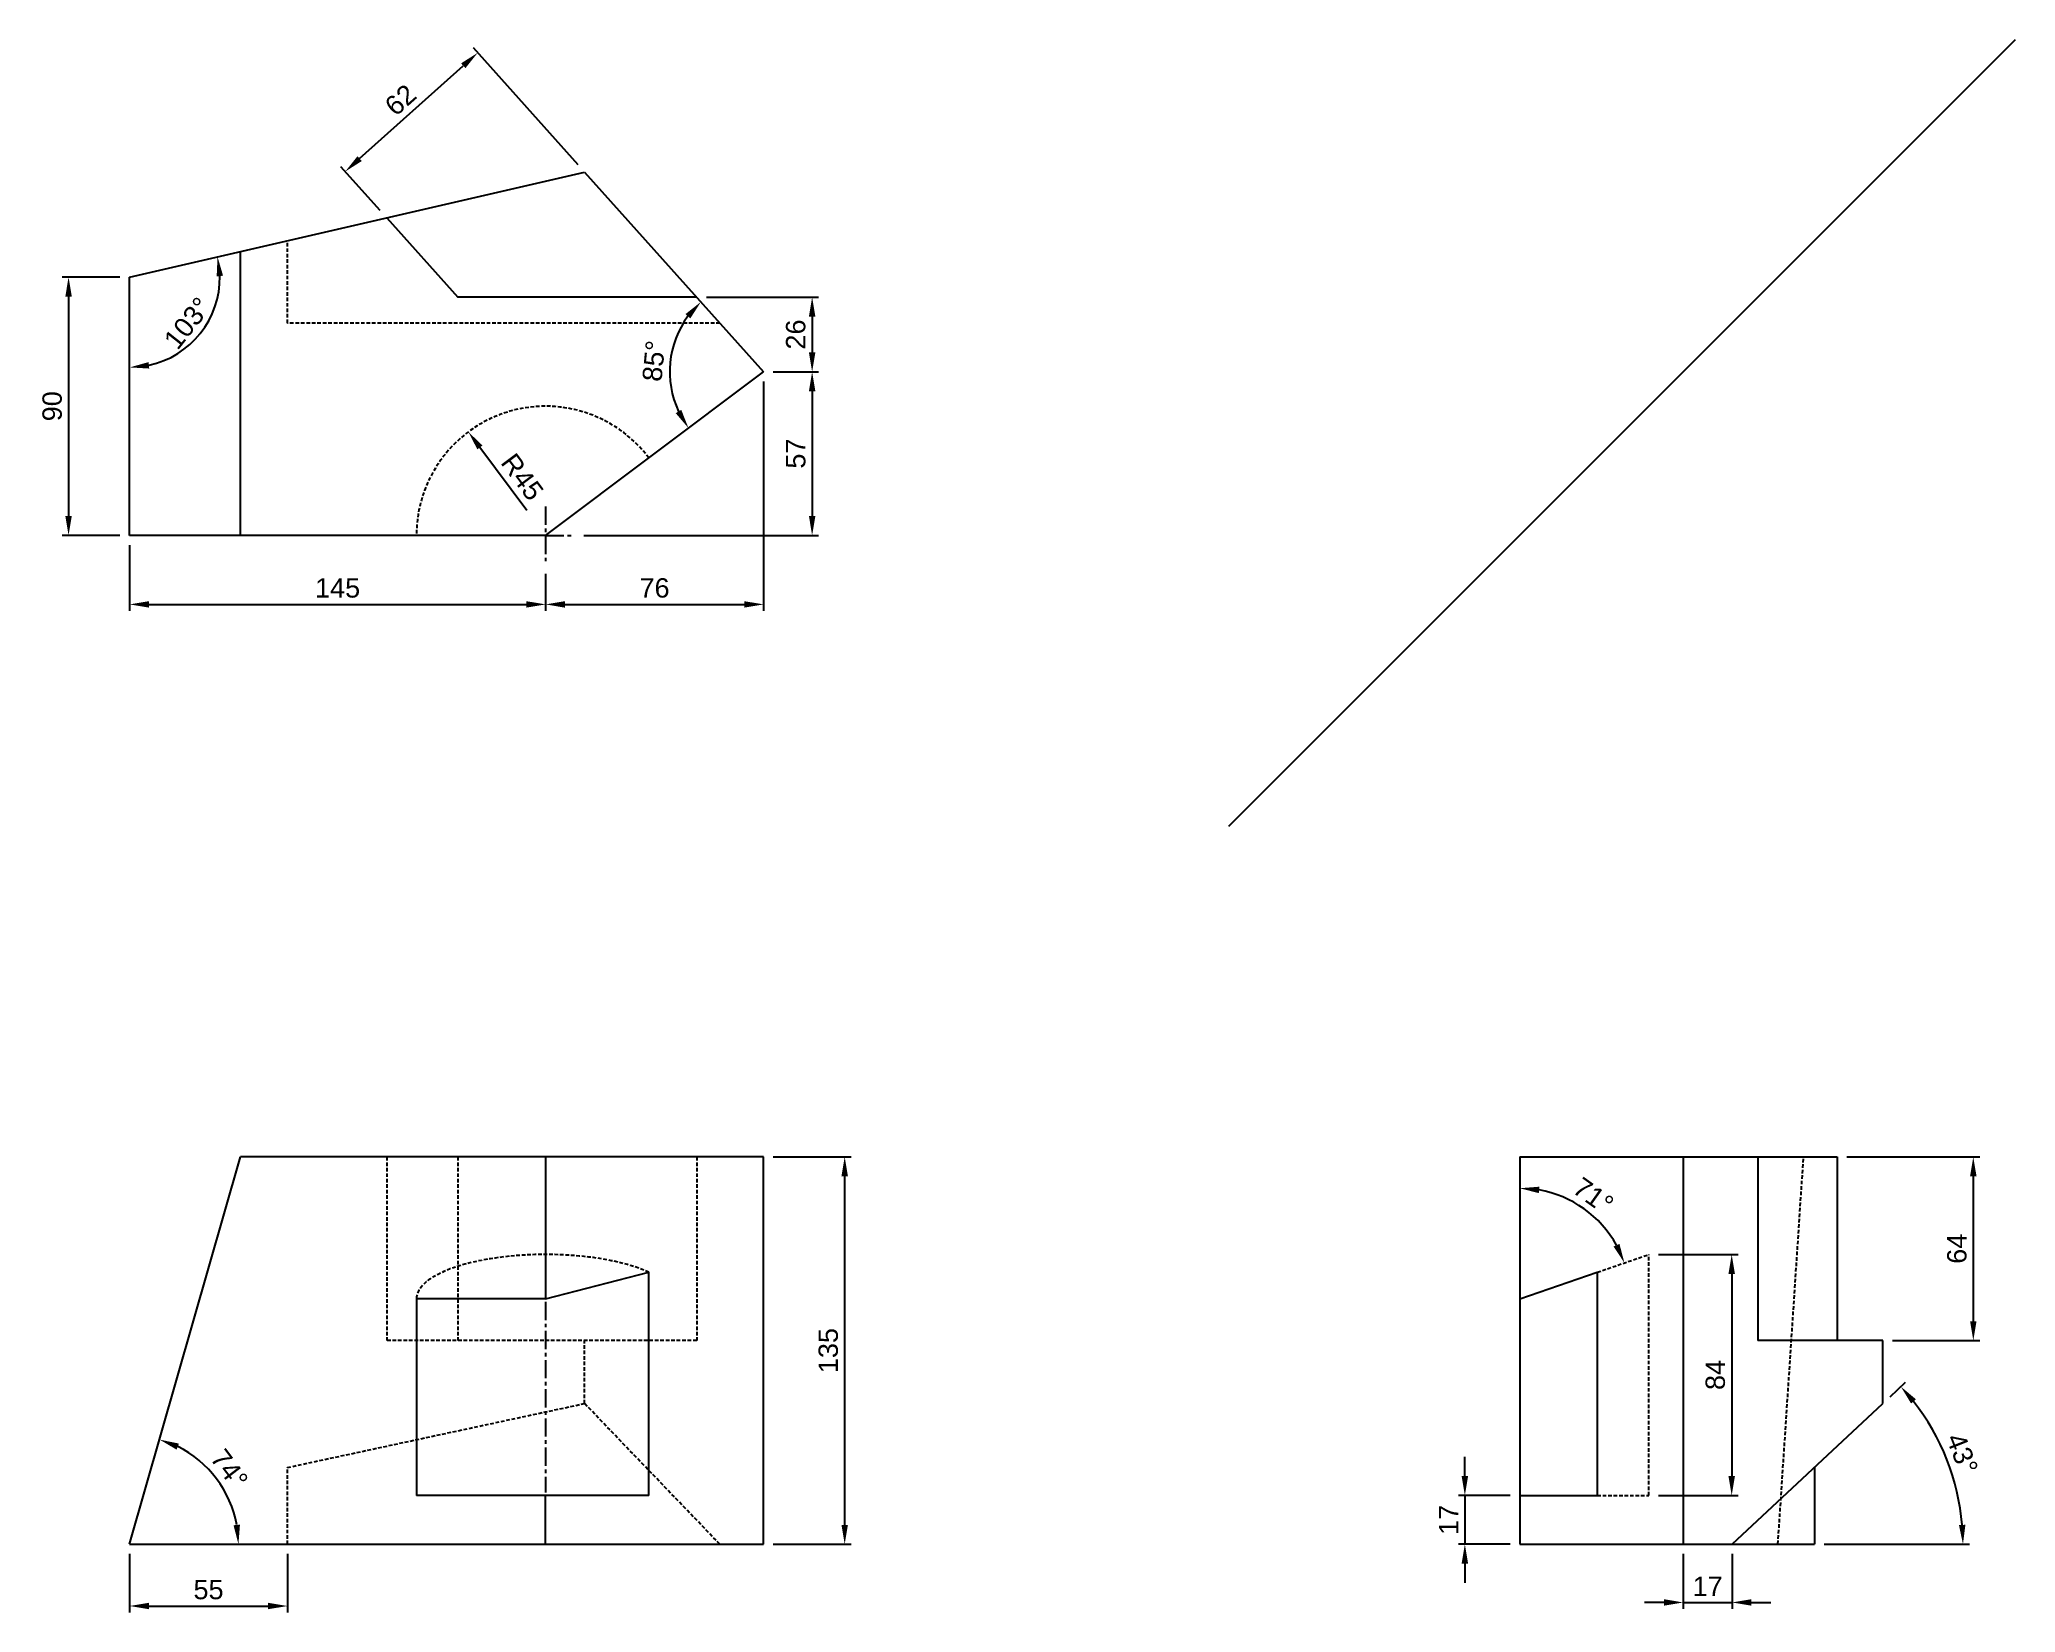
# Model space of a CAD drawing. Header units: millimetres. Extents: x 95 to 783, y 74 to 623.
import ezdxf

# ---------------------------------------------------------------- set-up
doc = ezdxf.new("R2010")
doc.units = ezdxf.units.MM
doc.header["$LTSCALE"] = 0.2
doc.linetypes.add('CENTER', pattern=[50.8, 31.75, -6.35, 6.35, -6.35])
doc.linetypes.add('HIDDEN', pattern=[9.525, 6.35, -3.175])
for name, color, linetype in [('center', 3, 'CENTER'), ('dim', 1, 'Continuous'), ('hidden', 2, 'HIDDEN'), ('model', 7, 'Continuous'), ('mview', 4, 'Continuous')]:
    doc.layers.add(name, color=color, linetype=linetype)
doc.styles.get("Standard").update_dxf_attribs({"font": 'arial.ttf'})
doc.dimstyles.new('ISO-25', dxfattribs={"dimscale": 2.25, "dimtxt": 3, "dimasz": 3, "dimexe": 1, "dimexo": 1.5, "dimgap": 1, "dimtad": 1, "dimtoh": 1, "dimtxsty": 'Standard', "dimcen": 0, "dimadec": 0, "dimazin": 0, "dimtfac": 1, "dimtmove": 0, "dimatfit": 3, "dimfxl": 1, "dimarcsym": 0})

# ---------------------------------------------------------------- blocks, each defined once
blk = doc.blocks.new('*D1')
at = {"layer": 'Defpoints', "color": 0, "transparency": 16777216}
for p in [(126, 539.9), (104.7, 449.9), (126, 449.9)]:
    blk.add_point(p, dxfattribs=at)
at = {"layer": 'dim', "color": 0, "lineweight": -2, "transparency": 16777216}
for p, q in [((122.62, 539.9), (102.45, 539.9)), ((104.7, 533.15), (104.7, 456.65)), ((122.62, 449.9), (102.45, 449.9))]:
    blk.add_line(p, q, dxfattribs=at)
at = {"layer": 'dim', "color": 0, "transparency": 16777216}
for points in [[(103.58, 533.15), (105.83, 533.15), (104.7, 539.9)], [(103.58, 456.65), (105.83, 456.65), (104.7, 449.9)]]:
    blk.add_solid(points, dxfattribs=at)
at = {"layer": 'dim', "color": 0, "transparency": 16777216, "insert": (99.01, 494.9), "char_height": 6.75, "attachment_point": 5, "rotation": 90}
blk.add_mtext('90', dxfattribs=at)
blk = doc.blocks.new('*D2')
at = {"layer": 'Defpoints', "color": 0, "transparency": 16777216}
for p in [(323.69, 532.9), (347, 506.9), (363.94, 506.9)]:
    blk.add_point(p, dxfattribs=at)
at = {"layer": 'dim', "color": 0, "lineweight": -2, "transparency": 16777216}
for p, q in [((327.07, 532.9), (366.19, 532.9)), ((363.94, 526.15), (363.94, 513.65)), ((350.37, 506.9), (366.19, 506.9))]:
    blk.add_line(p, q, dxfattribs=at)
at = {"layer": 'dim', "color": 0, "transparency": 16777216}
for points in [[(362.82, 526.15), (365.07, 526.15), (363.94, 532.9)], [(362.82, 513.65), (365.07, 513.65), (363.94, 506.9)]]:
    blk.add_solid(points, dxfattribs=at)
at = {"layer": 'dim', "color": 0, "transparency": 16777216, "insert": (358.24, 519.9), "char_height": 6.75, "attachment_point": 5, "rotation": 90}
blk.add_mtext('26', dxfattribs=at)
blk = doc.blocks.new('*D3')
at = {"layer": 'Defpoints', "color": 0, "transparency": 16777216}
for p in [(347, 506.9), (281, 449.9), (363.94, 449.9)]:
    blk.add_point(p, dxfattribs=at)
at = {"layer": 'dim', "color": 0, "lineweight": -2, "transparency": 16777216}
for p, q in [((350.37, 506.9), (366.19, 506.9)), ((363.94, 500.15), (363.94, 456.65)), ((284.37, 449.9), (366.19, 449.9))]:
    blk.add_line(p, q, dxfattribs=at)
at = {"layer": 'dim', "color": 0, "transparency": 16777216}
for points in [[(362.82, 500.15), (365.07, 500.15), (363.94, 506.9)], [(362.82, 456.65), (365.07, 456.65), (363.94, 449.9)]]:
    blk.add_solid(points, dxfattribs=at)
at = {"layer": 'dim', "color": 0, "transparency": 16777216, "insert": (358.26, 478.4), "char_height": 6.75, "attachment_point": 5, "rotation": 90}
blk.add_mtext('57', dxfattribs=at)
blk = doc.blocks.new('*D4')
at = {"layer": 'Defpoints', "color": 0, "transparency": 16777216}
for p in [(347, 506.9), (271, 439.9), (347, 425.84)]:
    blk.add_point(p, dxfattribs=at)
at = {"layer": 'dim', "color": 0, "lineweight": -2, "transparency": 16777216}
for p, q in [((347, 503.53), (347, 423.59)), ((271, 436.53), (271, 423.59)), ((277.75, 425.84), (340.25, 425.84))]:
    blk.add_line(p, q, dxfattribs=at)
at = {"layer": 'dim', "color": 0, "transparency": 16777216}
for points in [[(277.75, 426.96), (277.75, 424.71), (271, 425.84)], [(340.25, 426.96), (340.25, 424.71), (347, 425.84)]]:
    blk.add_solid(points, dxfattribs=at)
at = {"layer": 'dim', "color": 0, "transparency": 16777216, "insert": (309, 431.54), "char_height": 6.75, "attachment_point": 5}
blk.add_mtext('76', dxfattribs=at)
blk = doc.blocks.new('*D5')
at = {"layer": 'Defpoints', "color": 0, "transparency": 16777216}
for p in [(126, 449.9), (271, 439.9), (271, 425.84)]:
    blk.add_point(p, dxfattribs=at)
at = {"layer": 'dim', "color": 0, "lineweight": -2, "transparency": 16777216}
for p, q in [((126, 446.53), (126, 423.59)), ((271, 436.53), (271, 423.59)), ((132.75, 425.84), (264.25, 425.84))]:
    blk.add_line(p, q, dxfattribs=at)
at = {"layer": 'dim', "color": 0, "transparency": 16777216}
for points in [[(132.75, 426.96), (132.75, 424.71), (126, 425.84)], [(264.25, 426.96), (264.25, 424.71), (271, 425.84)]]:
    blk.add_solid(points, dxfattribs=at)
at = {"layer": 'dim', "color": 0, "transparency": 16777216, "insert": (198.5, 431.54), "char_height": 6.75, "attachment_point": 5}
blk.add_mtext('145', dxfattribs=at)
blk = doc.blocks.new('*D6')
at = {"layer": 'Defpoints', "color": 0, "transparency": 16777216}
for p in [(126, 98.25), (181, 98.25), (181, 76.72)]:
    blk.add_point(p, dxfattribs=at)
at = {"layer": 'dim', "color": 0, "lineweight": -2, "transparency": 16777216}
for p, q in [((126, 94.87), (126, 74.47)), ((181, 94.87), (181, 74.47)), ((132.75, 76.72), (174.25, 76.72))]:
    blk.add_line(p, q, dxfattribs=at)
at = {"layer": 'dim', "color": 0, "transparency": 16777216}
for points in [[(132.75, 77.85), (132.75, 75.6), (126, 76.72)], [(174.25, 77.85), (174.25, 75.6), (181, 76.72)]]:
    blk.add_solid(points, dxfattribs=at)
at = {"layer": 'dim', "color": 0, "transparency": 16777216, "insert": (153.5, 82.41), "char_height": 6.75, "attachment_point": 5}
blk.add_mtext('55', dxfattribs=at)
blk = doc.blocks.new('*D7')
at = {"layer": 'Defpoints', "color": 0, "transparency": 16777216}
for p in [(347, 233.25), (375.29, 233.25), (347, 98.25)]:
    blk.add_point(p, dxfattribs=at)
at = {"layer": 'dim', "color": 0, "lineweight": -2, "transparency": 16777216}
for p, q in [((350.37, 233.25), (377.54, 233.25)), ((375.29, 105), (375.29, 226.5)), ((350.37, 98.25), (377.54, 98.25))]:
    blk.add_line(p, q, dxfattribs=at)
at = {"layer": 'dim', "color": 0, "transparency": 16777216}
for points in [[(374.17, 226.5), (376.42, 226.5), (375.29, 233.25)], [(374.17, 105), (376.42, 105), (375.29, 98.25)]]:
    blk.add_solid(points, dxfattribs=at)
at = {"layer": 'dim', "color": 0, "transparency": 16777216, "insert": (369.59, 165.75), "char_height": 6.75, "attachment_point": 5, "rotation": 90}
blk.add_mtext('135', dxfattribs=at)
blk = doc.blocks.new('*D8')
at = {"layer": 'Defpoints', "color": 0, "transparency": 16777216}
for p in [(721.34, 233.25), (737.27, 169.25), (768.76, 169.25)]:
    blk.add_point(p, dxfattribs=at)
at = {"layer": 'dim', "color": 0, "lineweight": -2, "transparency": 16777216}
for p, q in [((724.72, 233.25), (771.01, 233.25)), ((768.76, 226.5), (768.76, 176)), ((740.64, 169.25), (771.01, 169.25))]:
    blk.add_line(p, q, dxfattribs=at)
at = {"layer": 'dim', "color": 0, "transparency": 16777216}
for points in [[(767.64, 226.5), (769.89, 226.5), (768.76, 233.25)], [(767.64, 176), (769.89, 176), (768.76, 169.25)]]:
    blk.add_solid(points, dxfattribs=at)
at = {"layer": 'dim', "color": 0, "transparency": 16777216, "insert": (763.07, 201.25), "char_height": 6.75, "attachment_point": 5, "rotation": 90}
blk.add_mtext('64', dxfattribs=at)
blk = doc.blocks.new('*D9')
at = {"layer": 'Defpoints', "color": 0, "transparency": 16777216}
for p in [(655.65, 199.25), (655.65, 115.25), (684.53, 115.25)]:
    blk.add_point(p, dxfattribs=at)
at = {"layer": 'dim', "color": 0, "lineweight": -2, "transparency": 16777216}
for p, q in [((659.03, 199.25), (686.78, 199.25)), ((684.53, 192.5), (684.53, 122)), ((659.03, 115.25), (686.78, 115.25))]:
    blk.add_line(p, q, dxfattribs=at)
at = {"layer": 'dim', "color": 0, "transparency": 16777216}
for points in [[(683.41, 192.5), (685.66, 192.5), (684.53, 199.25)], [(683.41, 122), (685.66, 122), (684.53, 115.25)]]:
    blk.add_solid(points, dxfattribs=at)
at = {"layer": 'dim', "color": 0, "transparency": 16777216, "insert": (678.84, 157.25), "char_height": 6.75, "attachment_point": 5, "rotation": 90}
blk.add_mtext('84', dxfattribs=at)
blk = doc.blocks.new('*D10')
at = {"layer": 'Defpoints', "color": 0, "transparency": 16777216}
for p in [(610.65, 115.25), (591.5, 98.25), (610.65, 98.25)]:
    blk.add_point(p, dxfattribs=at)
at = {"layer": 'dim', "color": 0, "lineweight": -2, "transparency": 16777216}
for p, q in [((591.5, 122), (591.5, 128.75)), ((607.28, 115.25), (589.25, 115.25)), ((591.5, 115.25), (591.5, 98.25)), ((607.28, 98.25), (589.25, 98.25)), ((591.5, 91.5), (591.5, 84.75))]:
    blk.add_line(p, q, dxfattribs=at)
at = {"layer": 'dim', "color": 0, "transparency": 16777216}
for points in [[(590.38, 122), (592.63, 122), (591.5, 115.25)], [(590.38, 91.5), (592.63, 91.5), (591.5, 98.25)]]:
    blk.add_solid(points, dxfattribs=at)
at = {"layer": 'dim', "color": 0, "transparency": 16777216, "insert": (585.86, 106.75), "char_height": 6.75, "attachment_point": 5, "rotation": 90}
blk.add_mtext('17', dxfattribs=at)
blk = doc.blocks.new('*D11')
at = {"layer": 'Defpoints', "color": 0, "transparency": 16777216}
for p in [(667.65, 98.25), (684.65, 98.25), (684.65, 77.96)]:
    blk.add_point(p, dxfattribs=at)
at = {"layer": 'dim', "color": 0, "lineweight": -2, "transparency": 16777216}
for p, q in [((667.65, 94.87), (667.65, 75.71)), ((684.65, 94.87), (684.65, 75.71)), ((660.9, 77.96), (654.15, 77.96)), ((667.65, 77.96), (684.65, 77.96)), ((691.4, 77.96), (698.15, 77.96))]:
    blk.add_line(p, q, dxfattribs=at)
at = {"layer": 'dim', "color": 0, "transparency": 16777216}
for points in [[(660.9, 79.09), (660.9, 76.84), (667.65, 77.96)], [(691.4, 79.09), (691.4, 76.84), (684.65, 77.96)]]:
    blk.add_solid(points, dxfattribs=at)
at = {"layer": 'dim', "color": 0, "transparency": 16777216, "insert": (676.15, 83.6), "char_height": 6.75, "attachment_point": 5}
blk.add_mtext('17', dxfattribs=at)
blk = doc.blocks.new('*D12')
at = {"layer": 'Defpoints', "color": 0, "transparency": 16777216}
for p in [(284.6, 576.52), (126, 539.9), (126, 539.9), (143.74, 513.92), (126, 449.9)]:
    blk.add_point(p, dxfattribs=at)
at = {"layer": 'dim', "color": 0, "lineweight": -2, "transparency": 16777216}
blk.add_arc((126, 539.9), 31.46, 282.31578, 0.68422, dxfattribs=at)
at = {"layer": 'dim', "color": 0, "transparency": 16777216}
for points in [[(156.34, 540.14), (158.57, 540.41), (156.65, 546.98)], [(132.83, 508.04), (132.59, 510.28), (126, 508.44)]]:
    blk.add_solid(points, dxfattribs=at)
at = {"layer": 'dim', "color": 0, "transparency": 16777216, "insert": (146.16, 523.86), "char_height": 6.75, "attachment_point": 5, "rotation": 51.5}
blk.add_mtext('103°', dxfattribs=at)
blk = doc.blocks.new('*D13')
at = {"layer": 'Defpoints', "color": 0, "transparency": 16777216}
for p in [(284.6, 576.52), (316.22, 517.98), (347, 506.9), (347, 506.9), (271, 449.9)]:
    blk.add_point(p, dxfattribs=at)
at = {"layer": 'dim', "color": 0, "lineweight": -2, "transparency": 16777216}
blk.add_arc((347, 506.9), 32.71, 143.71333, 205.02647, dxfattribs=at)
at = {"layer": 'dim', "color": 0, "transparency": 16777216}
for points in [[(319.79, 527.02), (321.46, 525.51), (325.16, 531.26)], [(318.32, 493.64), (316.39, 492.48), (320.83, 487.27)]]:
    blk.add_solid(points, dxfattribs=at)
at = {"layer": 'dim', "color": 0, "transparency": 16777216, "insert": (308.77, 510.67), "char_height": 6.75, "attachment_point": 5, "rotation": 84.3699}
blk.add_mtext('85°', dxfattribs=at)
blk = doc.blocks.new('*D14')
at = {"layer": 'Defpoints', "color": 0, "transparency": 16777216}
for p in [(164.71, 233.25), (160.48, 114.08), (126, 98.25), (126, 98.25), (271, 98.25)]:
    blk.add_point(p, dxfattribs=at)
at = {"layer": 'dim', "color": 0, "lineweight": -2, "transparency": 16777216}
blk.add_arc((126, 98.25), 37.94, 10.20645, 63.79355, dxfattribs=at)
at = {"layer": 'dim', "color": 0, "transparency": 16777216}
for points in [[(142.35, 131.24), (143.16, 133.34), (136.45, 134.72)], [(164.46, 105.07), (162.22, 104.87), (163.94, 98.25)]]:
    blk.add_solid(points, dxfattribs=at)
at = {"layer": 'dim', "color": 0, "transparency": 16777216, "insert": (160.79, 124.47), "char_height": 6.75, "attachment_point": 5, "rotation": 307}
blk.add_mtext('74°', dxfattribs=at)
blk = doc.blocks.new('*D15')
at = {"layer": 'Defpoints', "color": 0, "transparency": 16777216}
for p in [(610.65, 233.25), (639.02, 209.9), (637.65, 193.05), (610.65, 183.75), (610.65, 98.25)]:
    blk.add_point(p, dxfattribs=at)
at = {"layer": 'dim', "color": 0, "lineweight": -2, "transparency": 16777216}
blk.add_arc((610.65, 183.75), 38.58, 29.03624, 79.96376, dxfattribs=at)
at = {"layer": 'dim', "color": 0, "transparency": 16777216}
for points in [[(617.28, 220.63), (617.47, 222.87), (610.65, 222.34)], [(645.41, 202.94), (643.36, 202.02), (647.13, 196.31)]]:
    blk.add_solid(points, dxfattribs=at)
at = {"layer": 'dim', "color": 0, "transparency": 16777216, "insert": (636.33, 219.75), "char_height": 6.75, "attachment_point": 5, "rotation": 324.5}
blk.add_mtext('71°', dxfattribs=at)
blk = doc.blocks.new('*D16')
at = {"layer": 'Defpoints', "color": 0, "transparency": 16777216}
for p in [(737.27, 147.31), (762.66, 118.18), (684.65, 98.25), (700.65, 98.25), (713.35, 98.25)]:
    blk.add_point(p, dxfattribs=at)
at = {"layer": 'dim', "color": 0, "lineweight": -2, "transparency": 16777216}
for p, q in [((739.74, 149.61), (745.18, 154.69)), ((716.72, 98.25), (767.42, 98.25))]:
    blk.add_line(p, q, dxfattribs=at)
blk.add_arc((684.65, 98.25), 80.51, 4.80483, 38.19517, dxfattribs=at)
at = {"layer": 'dim', "color": 0, "transparency": 16777216}
for points in [[(747.07, 147.3), (748.78, 148.76), (743.54, 153.16)], [(766.01, 105.04), (763.76, 104.94), (765.17, 98.25)]]:
    blk.add_solid(points, dxfattribs=at)
at = {"layer": 'dim', "color": 0, "transparency": 16777216, "insert": (764.87, 129.84), "char_height": 6.75, "attachment_point": 5, "rotation": 291.5}
blk.add_mtext('43°', dxfattribs=at)
blk = doc.blocks.new('*D17')
at = {"layer": 'Defpoints', "color": 0, "transparency": 16777216}
for p in [(247.34, 618.09), (284.6, 576.52), (215.61, 560.59)]:
    blk.add_point(p, dxfattribs=at)
at = {"layer": 'dim', "color": 0, "lineweight": -2, "transparency": 16777216}
for p, q in [((206.19, 581.22), (242.31, 613.59)), ((282.35, 579.03), (245.83, 619.77)), ((213.36, 563.1), (199.66, 578.39))]:
    blk.add_line(p, q, dxfattribs=at)
at = {"layer": 'dim', "color": 0, "transparency": 16777216}
for points in [[(241.56, 614.42), (243.06, 612.75), (247.34, 618.09)], [(205.44, 582.05), (206.94, 580.38), (201.17, 576.71)]]:
    blk.add_solid(points, dxfattribs=at)
at = {"layer": 'dim', "color": 0, "transparency": 16777216, "insert": (220.45, 601.64), "char_height": 6.75, "attachment_point": 5, "rotation": 41.8699}
blk.add_mtext('62', dxfattribs=at)
blk = doc.blocks.new('*D18')
at = {"layer": 'Defpoints', "color": 0, "transparency": 16777216}
for p in [(244.08, 485.96), (271, 449.9)]:
    blk.add_point(p, dxfattribs=at)
at = {"layer": 'dim', "color": 0, "lineweight": -2, "transparency": 16777216}
blk.add_line((264.52, 458.57), (248.12, 480.56), dxfattribs=at)
at = {"layer": 'dim', "color": 0, "transparency": 16777216}
blk.add_solid([(249.02, 481.23), (247.22, 479.88), (244.08, 485.96)], dxfattribs=at)
at = {"layer": 'dim', "color": 0, "transparency": 16777216, "insert": (262.89, 470.26), "char_height": 6.75, "attachment_point": 5, "rotation": 306.73607}
blk.add_mtext('R45', dxfattribs=at)

msp = doc.modelspace()

# ---------------------------------------------------------------- linework, layer by layer
at = {"layer": 'center'}
for p, q in [((270.996, 459.902), (270.996, 439.902)), ((270.996, 449.902), (280.996, 449.902)), ((270.996, 182.752), (270.996, 116.247))]:
    msp.add_line(p, q, dxfattribs=at)
at = {"layer": 'hidden'}
for p, q in [((180.996, 523.902), (180.996, 552.599)), ((331.758, 523.902), (180.996, 523.902)), ((215.614, 233.247), (215.614, 169.247)), ((240.433, 233.247), (240.433, 169.247)), ((323.692, 233.247), (323.692, 169.247)), ((700.651, 98.247), (709.588, 233.247)), ((637.651, 193.049), (655.651, 199.247)), ((655.651, 115.247), (655.651, 199.247)), ((323.692, 169.247), (215.614, 169.247)), ((284.598, 147.312), (284.598, 169.247)), ((180.996, 125.008), (284.598, 147.312)), ((331.758, 98.247), (284.598, 147.312)), ((180.996, 98.247), (180.996, 125.008)), ((637.651, 115.247), (655.651, 115.247))]:
    msp.add_line(p, q, dxfattribs=at)
msp.add_arc((270.996, 449.902), 45, 36.869898, 180, dxfattribs=at)
msp.add_ellipse((270.996, 183.752), major_axis=(-45, 0), ratio=0.3443276, start_param=3.7850938, end_param=6.2831853, dxfattribs=at)
at = {"layer": 'model'}
for p, q in [((125.996, 539.902), (284.598, 576.518)), ((284.598, 576.518), (346.996, 506.902)), ((215.614, 560.592), (240.433, 532.902)), ((164.706, 449.902), (164.706, 548.839)), ((125.996, 449.902), (125.996, 539.902)), ((323.692, 532.902), (240.433, 532.902)), ((270.996, 449.902), (346.996, 506.902)), ((270.996, 449.902), (125.996, 449.902)), ((125.996, 98.247), (164.706, 233.247)), ((270.996, 233.247), (164.706, 233.247)), ((346.996, 233.247), (270.996, 233.247)), ((270.996, 233.247), (270.996, 183.752)), ((346.996, 98.247), (346.996, 233.247)), ((610.651, 233.247), (721.341, 233.247)), ((610.651, 233.247), (610.651, 98.247)), ((667.651, 233.247), (667.651, 98.247)), ((693.651, 233.247), (693.651, 169.247)), ((721.341, 233.247), (721.341, 169.247)), ((270.996, 183.752), (306.996, 193.049)), ((306.996, 115.247), (306.996, 193.049)), ((610.651, 183.752), (637.651, 193.049)), ((637.651, 193.049), (637.651, 115.247)), ((225.996, 183.752), (225.996, 115.247)), ((270.996, 183.752), (225.996, 183.752)), ((737.268, 169.247), (693.651, 169.247)), ((737.268, 147.312), (737.268, 169.247)), ((684.651, 98.247), (737.268, 147.312)), ((713.349, 125.008), (713.349, 98.247)), ((306.996, 115.247), (225.996, 115.247)), ((270.996, 98.247), (270.996, 115.247)), ((610.651, 115.247), (637.651, 115.247)), ((125.996, 98.247), (270.996, 98.247)), ((270.996, 98.247), (346.996, 98.247)), ((610.651, 98.247), (684.651, 98.247)), ((667.651, 98.247), (684.651, 98.247)), ((684.651, 98.247), (713.349, 98.247))]:
    msp.add_line(p, q, dxfattribs=at)
at = {"layer": 'mview'}
msp.add_line((509.245, 348.495), (783.471, 622.721), dxfattribs=at)

# ---------------------------------------------------------------- dimensions: what is measured, and where the dimension line sits
at = {"layer": 'dim'}
for base, p1, p2, angle, picture, middle in [((247.335, 618.092), (215.614, 560.592), (284.598, 576.518), 221.869898, '*D17', (220.449, 601.643)), ((104.705, 449.902), (125.996, 539.902), (125.996, 449.902), 90, '*D1', (99.008, 494.902)), ((363.941, 506.902), (323.692, 532.902), (346.996, 506.902), 90, '*D2', (358.245, 519.902)), ((363.941, 449.902), (346.996, 506.902), (280.996, 449.902), 90, '*D3', (358.259, 478.402)), ((768.765, 169.247), (721.341, 233.247), (737.268, 169.247), 90, '*D8', (763.068, 201.247)), ((684.534, 115.247), (655.651, 199.247), (655.651, 115.247), 90, '*D9', (678.837, 157.247)), ((591.503, 98.247), (610.651, 115.247), (610.651, 98.247), 90, '*D10', (585.864, 106.747))]:
    dim = msp.add_linear_dim(base=base, p1=p1, p2=p2, angle=angle, dimstyle='ISO-25', dxfattribs=at)
    dim.commit()
    dim.dimension.update_dxf_attribs({"geometry": picture, "text_midpoint": middle})
for base, line1, line2, picture, middle in [((143.741, 513.92), ((125.996, 449.902), (125.996, 539.902)), ((125.996, 539.902), (284.598, 576.518)), '*D12', (146.159, 523.863)), ((316.216, 517.981), ((284.598, 576.518), (346.996, 506.902)), ((270.996, 449.902), (346.996, 506.902)), '*D13', (308.771, 510.67)), ((160.476, 114.082), ((125.996, 98.247), (164.706, 233.247)), ((125.996, 98.247), (270.996, 98.247)), '*D14', (160.79, 124.466)), ((762.66, 118.179), ((700.651, 98.247), (713.349, 98.247)), ((684.651, 98.247), (737.268, 147.312)), '*D16', (764.866, 129.844))]:
    dim = msp.add_angular_dim_2l(base=base, line1=line1, line2=line2, dimstyle='ISO-25', dxfattribs=at)
    dim.commit()
    dim.dimension.update_dxf_attribs({"geometry": picture, "text_midpoint": middle})
for base, p1, p2, picture, middle in [((346.996, 425.839), (270.996, 439.902), (346.996, 506.902), '*D4', (308.996, 431.536)), ((270.996, 425.839), (125.996, 449.902), (270.996, 439.902), '*D5', (198.496, 431.536)), ((180.996, 76.723), (125.996, 98.247), (180.996, 98.247), '*D6', (153.496, 82.405)), ((684.651, 77.963), (667.651, 98.247), (684.651, 98.247), '*D11', (676.151, 83.601))]:
    dim = msp.add_linear_dim(base=base, p1=p1, p2=p2, dimstyle='ISO-25', dxfattribs=at)
    dim.commit()
    dim.dimension.update_dxf_attribs({"geometry": picture, "text_midpoint": middle})
dim = msp.add_radius_dim(center=(270.996, 449.902), mpoint=(244.08, 485.965), dimstyle='ISO-25', dxfattribs=at)
dim.commit()
dim.dimension.update_dxf_attribs({"geometry": '*D18', "text_midpoint": (258.339, 466.859), "dimtype": 164})
dim = msp.add_linear_dim(base=(375.291, 233.247), p1=(346.996, 98.247), p2=(346.996, 233.247), angle=90, dimstyle='ISO-25', dxfattribs=at)
dim.commit()
dim.dimension.update_dxf_attribs({"geometry": '*D7', "text_midpoint": (375.291, 165.747), "dimtype": 160})
dim = msp.add_angular_dim_2l(base=(639.023, 209.902), line1=((610.651, 233.247), (610.651, 98.247)), line2=((610.651, 183.752), (637.651, 193.049)), dimstyle='ISO-25', override={"dimse1": 1, "dimse2": 0}, dxfattribs=at)
dim.commit()
dim.dimension.update_dxf_attribs({"geometry": '*D15', "text_midpoint": (636.332, 219.755)})

doc.saveas('drawing.dxf')
